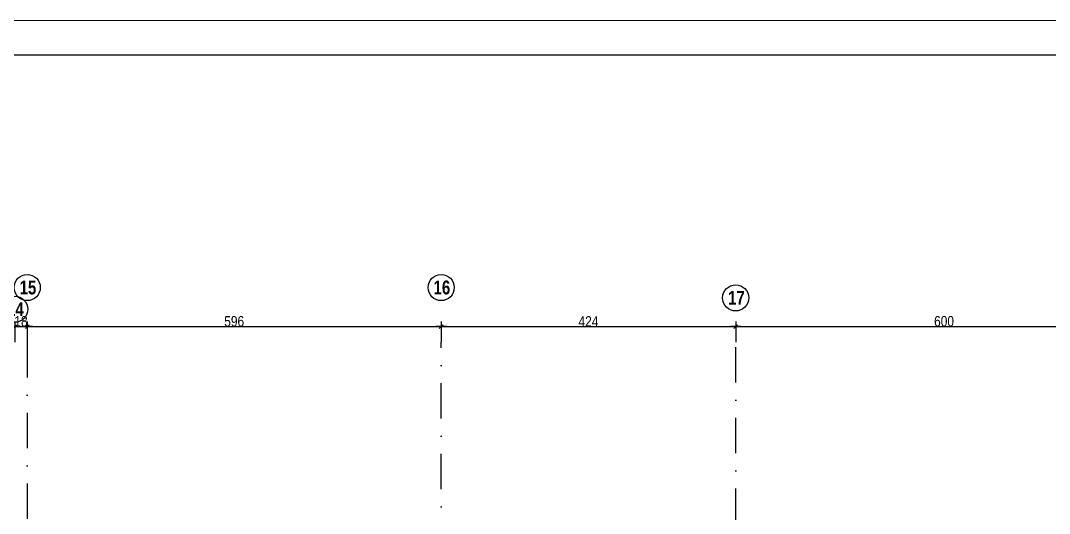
# Model space of a CAD drawing. Header units: millimetres. Extents: x -26249 to 60250, y -21218 to 23336.
# Drawn here: x 56848 to 58329, y 2259 to 2968 of the extents above; entities that cross this region are included whole.
import ezdxf

# ---------------------------------------------------------------- set-up
doc = ezdxf.new("R2010")
doc.units = ezdxf.units.MM
doc.linetypes.add('TIRETPTX2', pattern=[50.8, 25.4, -12.7, 0, -12.7])
for name, color, linetype in [('01_cote_gen', 4, 'Continuous'), ('01_linteaux', 2, 'Continuous'), ('01_texte', 230, 'Continuous'), ('AA_COTES', 2, 'Continuous')]:
    doc.layers.add(name, color=color, linetype=linetype)
doc.layers.add('01_murs_coup', color=5, linetype='Continuous', lineweight=60)
doc.styles.add('impact', font='impact.ttf')
doc.styles.add('STYLE2', font='ARIALN.TTF')
doc.dimstyles.new('JB50', dxfattribs={"dimscale": 0.1, "dimtxt": 150, "dimasz": 15, "dimexe": 0.1, "dimexo": 0.1, "dimgap": 0.09, "dimtad": 1, "dimdec": 1, "dimdsep": 46, "dimtxsty": 'STYLE2', "dimblk1": 'BOND_G', "dimblk2": 'BOND_D', "dimsah": 1, "dimcen": 1.5, "dimdle": 0.01, "dimse1": 1, "dimse2": 1, "dimclrd": 4, "dimclre": 2, "dimclrt": 6, "dimazin": 2, "dimtfac": 2.333333, "dimtdec": 1, "dimtix": 1, "dimtmove": 2, "dimatfit": 3, "dimldrblk": 'BOND_G', "dimfxl": 1, "dimtolj": 1, "dimtzin": 0, "dimarcsym": 0})

# ---------------------------------------------------------------- blocks, each defined once
blk = doc.blocks.new('BOND_G')
at = {"layer": 'AA_COTES', "color": 0}
for p, q in [((0, -5), (0, 15)), ((5, 0), (-5, 0)), ((1.77, 1.77), (-1.77, -1.77))]:
    blk.add_line(p, q, dxfattribs=at)
blk = doc.blocks.new('BOND_D')
at = {"layer": 'AA_COTES', "color": 0}
for p, q in [((5, 0), (-5, 0)), ((-1.77, -1.77), (1.77, 1.77)), ((0, 5), (0, -15))]:
    blk.add_line(p, q, dxfattribs=at)
blk = doc.blocks.new('*D1428')
at = {"layer": '01_cote_gen', "color": 4, "lineweight": -2, "transparency": 16777216}
blk.add_line((56858.6, 2527.7), (57451.6, 2527.7), dxfattribs=at)
at = {"layer": 'Defpoints', "color": 0, "transparency": 16777216}
for p in [(57453.1, 2527.7), (56857.1, 2517.6), (57453.1, 2409.6)]:
    blk.add_point(p, dxfattribs=at)
at = {"layer": '01_cote_gen', "color": 4, "lineweight": -2, "transparency": 16777216, "xscale": 1.5, "yscale": 1.5, "zscale": 1.5, "rotation": 180}
blk.add_blockref('BOND_G', (56857.1, 2527.7), dxfattribs=at)
at = {"layer": '01_cote_gen', "color": 4, "lineweight": -2, "transparency": 16777216, "xscale": 1.5, "yscale": 1.5, "zscale": 1.5}
blk.add_blockref('BOND_D', (57453.1, 2527.7), dxfattribs=at)
at = {"layer": '01_cote_gen', "color": 6, "transparency": 16777216, "insert": (57155.1, 2535.3), "char_height": 15, "attachment_point": 5, "style": 'STYLE2'}
blk.add_mtext('\\A1;596', dxfattribs=at)
blk = doc.blocks.new('*D1429')
at = {"layer": '01_cote_gen', "color": 4, "lineweight": -2, "transparency": 16777216}
blk.add_line((57454.6, 2527.7), (57875.6, 2527.7), dxfattribs=at)
at = {"layer": 'Defpoints', "color": 0, "transparency": 16777216}
for p in [(57877.1, 2527.7), (57453.1, 2505.5), (57877.1, 2489)]:
    blk.add_point(p, dxfattribs=at)
at = {"layer": '01_cote_gen', "color": 4, "lineweight": -2, "transparency": 16777216, "xscale": 1.5, "yscale": 1.5, "zscale": 1.5, "rotation": 180}
blk.add_blockref('BOND_G', (57453.1, 2527.7), dxfattribs=at)
at = {"layer": '01_cote_gen', "color": 4, "lineweight": -2, "transparency": 16777216, "xscale": 1.5, "yscale": 1.5, "zscale": 1.5}
blk.add_blockref('BOND_D', (57877.1, 2527.7), dxfattribs=at)
at = {"layer": '01_cote_gen', "color": 6, "transparency": 16777216, "insert": (57665.1, 2535.2), "char_height": 15, "attachment_point": 5, "style": 'STYLE2'}
blk.add_mtext('\\A1;424', dxfattribs=at)
blk = doc.blocks.new('*D1430')
at = {"layer": '01_cote_gen', "color": 4, "lineweight": -2, "transparency": 16777216}
blk.add_line((57878.6, 2527.7), (58475.6, 2527.7), dxfattribs=at)
at = {"layer": 'Defpoints', "color": 0, "transparency": 16777216}
for p in [(58477.1, 2527.7), (58477.1, 2527.7), (57877.1, 2421.2)]:
    blk.add_point(p, dxfattribs=at)
at = {"layer": '01_cote_gen', "color": 4, "lineweight": -2, "transparency": 16777216, "xscale": 1.5, "yscale": 1.5, "zscale": 1.5, "rotation": 180}
blk.add_blockref('BOND_G', (57877.1, 2527.7), dxfattribs=at)
at = {"layer": '01_cote_gen', "color": 4, "lineweight": -2, "transparency": 16777216, "xscale": 1.5, "yscale": 1.5, "zscale": 1.5}
blk.add_blockref('BOND_D', (58477.1, 2527.7), dxfattribs=at)
at = {"layer": '01_cote_gen', "color": 6, "transparency": 16777216, "insert": (58177.1, 2535.3), "char_height": 15, "attachment_point": 5, "style": 'STYLE2'}
blk.add_mtext('\\A1;600', dxfattribs=at)
blk = doc.blocks.new('*D1345')
at = {"layer": '01_cote_gen', "color": 4, "lineweight": -2, "transparency": 16777216}
blk.add_line((56840.6, 2527.7), (56855.6, 2527.7), dxfattribs=at)
at = {"layer": 'Defpoints', "color": 0, "transparency": 16777216}
for p in [(56857.1, 2527.7), (56839.1, 2517.6), (56857.1, 2517.6)]:
    blk.add_point(p, dxfattribs=at)
at = {"layer": '01_cote_gen', "color": 4, "lineweight": -2, "transparency": 16777216, "xscale": 1.5, "yscale": 1.5, "zscale": 1.5, "rotation": 180}
blk.add_blockref('BOND_G', (56839.1, 2527.7), dxfattribs=at)
at = {"layer": '01_cote_gen', "color": 4, "lineweight": -2, "transparency": 16777216, "xscale": 1.5, "yscale": 1.5, "zscale": 1.5}
blk.add_blockref('BOND_D', (56857.1, 2527.7), dxfattribs=at)
at = {"layer": '01_cote_gen', "color": 6, "transparency": 16777216, "insert": (56848.1, 2535.3), "char_height": 15, "attachment_point": 5, "style": 'STYLE2'}
blk.add_mtext('\\A1;18', dxfattribs=at)

msp = doc.modelspace()

# ---------------------------------------------------------------- linework, layer by layer
at = {"layer": '01_linteaux', "linetype": 'TIRETPTX2', "ltscale": 2}
for p, q in [((56857.115, 2505.177), (56857.115, -1100.858)), ((57453.115, 1480.167), (57453.115, 2505.177)), ((57877.115, 6.331), (57877.115, 2505.177))]:
    msp.add_line(p, q, dxfattribs=at)
at = {"layer": '01_murs_coup', "linetype": 'Continuous', "lineweight": 5}
msp.add_line((60250.424, 2968.323), (50478.456, 2968.323), dxfattribs=at)
at = {"layer": '01_texte'}
msp.add_line((60200.424, 2918.323), (50528.456, 2918.323), dxfattribs=at)
for centre in [(56857.115, 2583.924), (57453.115, 2583.924), (57877.115, 2569.088), (56839.115, 2552.717)]:
    msp.add_circle(centre, 18.806, dxfattribs=at)

# ---------------------------------------------------------------- texts
at = {"layer": '01_texte', "char_height": 20, "attachment_point": 1, "line_spacing_factor": 0.895453, "style": 'impact'}
for s, insert in [('15', (56846.227, 2594.03)), ('16', (57442.228, 2594.03)), ('17', (57866.228, 2579.195)), ('14', (56828.227, 2562.824))]:
    msp.add_mtext(s, dxfattribs=dict(at, insert=insert))

# ---------------------------------------------------------------- dimensions: what is measured, and where the dimension line sits
at = {"layer": '01_cote_gen'}
for base, p1, p2, picture, middle in [((56857.115, 2527.677), (56839.115, 2517.617), (56857.115, 2517.617), '*D1345', (56848.115, 2535.344)), ((57453.115, 2527.677), (56857.115, 2517.617), (57453.115, 2409.628), '*D1428', (57155.115, 2535.344)), ((57877.115, 2527.677), (57453.115, 2505.545), (57877.115, 2488.957), '*D1429', (57665.115, 2535.216)), ((58477.076, 2527.677), (57877.115, 2421.151), (58477.076, 2527.677), '*D1430', (58177.095, 2535.344))]:
    dim = msp.add_linear_dim(base=base, p1=p1, p2=p2, dimstyle='JB50', dxfattribs=at)
    dim.commit()
    dim.dimension.update_dxf_attribs({"geometry": picture, "text_midpoint": middle})

doc.saveas('drawing.dxf')
